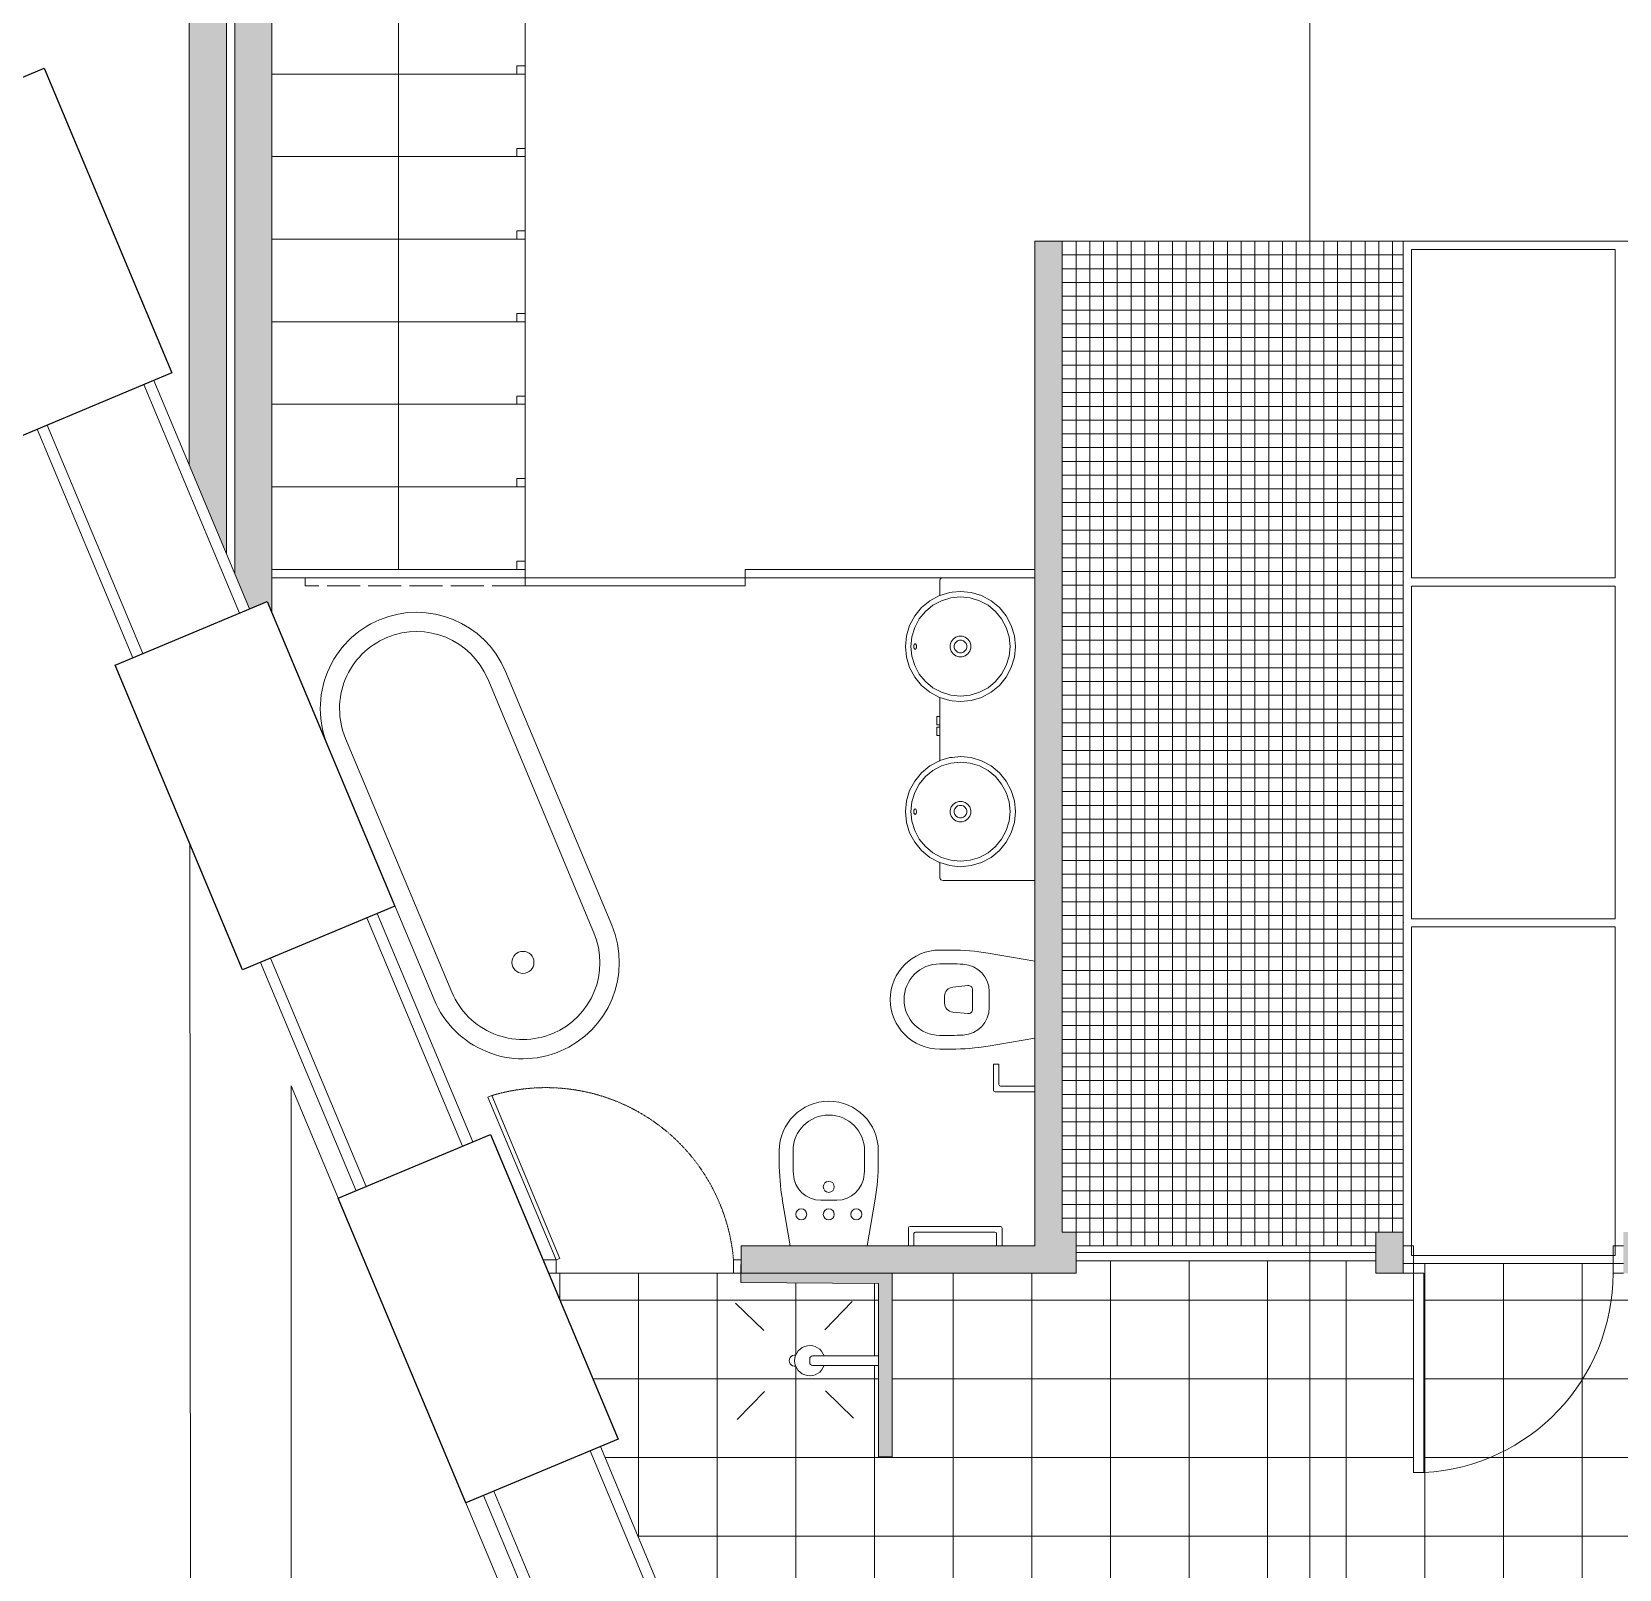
# Model space of a CAD drawing. Header units: millimetres. Extents: x 19901 to 56688, y 13732 to 29551.
# Drawn here: x 37925 to 38502, y 27742 to 28301 of the extents above; entities that cross this region are included whole.
import ezdxf

# ---------------------------------------------------------------- set-up
doc = ezdxf.new("R2010")
doc.units = ezdxf.units.MM
for name, pattern in [('ACAD_ISO02W100', [15, 12, -3]), ('ACAD_ISO03W100', [30, 12, -18]), ('TRATTEGGIATA2', [0.375, 0.25, -0.125])]:
    doc.linetypes.add(name, pattern=pattern)
doc.layers.get('0').update_dxf_attribs({"lineweight": 18})
for name, color, linetype, lineweight in [('A-FURN', 9, 'Continuous', 13), ('MURO', 1, 'Continuous', 25), ('pavimentazione esterna', 51, 'Continuous', 15), ('PROIEZIONI', 145, 'Continuous', 13), ('SEZIONI_medie_small_section', 2, 'Continuous', 9), ('vetro', 140, 'Continuous', 15), ('Wall', 7, 'Continuous', 20)]:
    doc.layers.add(name, color=color, linetype=linetype, lineweight=lineweight)
pattern_1 = [(180, (55605.046, 493.5), (-2e-15, -28.575), []), (270, (55605.046, 493.5), (28.575, -4e-15), [])]

msp = doc.modelspace()

# ---------------------------------------------------------------- hatches: boundary and pattern name
at = {"layer": 'pavimentazione esterna'}
h = msp.add_hatch(dxfattribs=at)
h.set_pattern_fill('ANSI37', color=256, scale=9, angle=135)
h.set_pattern_definition(pattern_1)
h.paths.add_polyline_path([(38182.96, 27846.25), (38182.99, 27849.61), (38180.21, 27849.61), (38115.76, 27849.61), (38113.06, 27849.61), (38138.3, 27789.34), (38131.85, 27786.63), (38166.61, 27703.62), (38173.06, 27706.32), (38219.41, 27595.63), (38212.96, 27592.93), (38230.34, 27551.42), (38237.94, 27782.86), (38232.94, 27782.86), (38232.94, 27816.14), (38213.15, 27816.14, -0.704719), (38202.82, 27815.9, -1.202589), (38202.82, 27819.83, -0.704719), (38213.15, 27819.58), (38232.94, 27819.58), (38232.94, 27845.86)])
h.paths.add_polyline_path([(38427.36, 27853.11), (38427.36, 27849.61), (38431.13, 27849.61), (38431.13, 27777.24, 0.399072), (38499.83, 27849.61), (38499.83, 27853.11)])
h.paths.add_polyline_path([(38230.34, 27551.42), (38247.72, 27509.91), (38254.17, 27512.62), (38278.46, 27454.61), (38557.89, 27454.61), (38557.89, 27551.42)])
h.paths.add_polyline_path([(38237.19, 27760.01), (38230.34, 27551.42), (38557.89, 27551.42), (38557.89, 27749.47)])
h.paths.add_polyline_path([(38356.39, 27734.68, -1), (38356.39, 27574.68, -1)], flags=16)
h.paths.add_polyline_path([(38356.39, 27723.77, -1), (38356.39, 27585.58, -1)], flags=0)
h = msp.add_hatch(dxfattribs=at)
h.set_pattern_fill('ANSI37', color=256, scale=9, angle=135)
h.set_pattern_definition(pattern_1)
h.paths.add_polyline_path([(38237.94, 27849.61), (38237.94, 27782.86), (38237.19, 27760.01), (38426.6, 27753.79), (38427.36, 27777.14), (38427.36, 27849.61), (38423.6, 27849.61), (38413.6, 27849.61), (38413.6, 27854.11), (38304.71, 27854.11), (38304.71, 27849.61)])
h = msp.add_hatch(dxfattribs=at)
h.set_pattern_fill('ANSI37', color=256, scale=9, angle=135)
h.set_pattern_definition(pattern_1)
h.paths.add_polyline_path([(38513.6, 27854.11), (38513.6, 27849.61), (38503.6, 27849.61), (38499.83, 27849.61, -0.399072), (38431.13, 27777.24), (38427.37, 27777.24), (38426.6, 27753.79), (38557.89, 27749.47), (38732.48, 27849.61), (38632.88, 27849.61), (38632.88, 27854.11)])
at = {"layer": 'Wall'}
h = msp.add_hatch(color=9, dxfattribs=at)
h.dxf.hatch_style = 1
h.paths.add_polyline_path([(38289.71, 27859.61), (38183.06, 27859.61), (38182.99, 27849.61), (38304.71, 27849.61), (38304.71, 27864.61), (38299.71, 27864.61), (38299.71, 28224.61), (38289.71, 28224.61)])
h.paths.add_polyline_path([(38732.48, 28544.61), (38732.48, 28423.08), (38742.48, 28423.08), (38742.48, 28543.08), (38752.48, 28543.08), (38752.48, 28423.08), (38762.48, 28423.08), (38762.48, 28574.61), (38185.72, 28574.61), (38185.72, 28544.61)])
h = msp.add_hatch(color=9, dxfattribs=at)
h.dxf.hatch_style = 1
h.paths.add_polyline_path([(37982.48, 28544.61), (37982.48, 28143.33), (37995.98, 28111.09), (37995.98, 28544.61)])
h.paths.add_polyline_path([(37998.98, 28544.61), (37998.98, 28103.93), (38004.39, 28091.02), (38010.84, 28093.73), (38012.48, 28089.81), (38012.48, 28544.61)])
h.paths.add_polyline_path([(38185.72, 28544.61), (38185.72, 28324.61), (38255.72, 28324.61), (38255.72, 28334.61), (38195.72, 28334.61), (38195.72, 28544.61)])
h.paths.add_polyline_path([(38375.72, 28544.61), (38375.72, 28334.61), (38330.72, 28334.61), (38330.72, 28324.61), (38385.72, 28324.61), (38385.72, 28544.61)])
h = msp.add_hatch(color=9, dxfattribs=at)
h.dxf.hatch_style = 1
h.paths.add_polyline_path([(38182.99, 27849.61), (38182.96, 27846.25), (38232.94, 27845.86), (38232.94, 27782.86), (38237.94, 27782.86), (38237.94, 27849.61)])
h.paths.add_polyline_path([(38413.6, 27864.61), (38413.6, 27849.61), (38423.6, 27849.61), (38423.6, 27864.61)])
h.paths.add_polyline_path([(38503.6, 27864.61), (38503.6, 27849.61), (38513.6, 27849.61), (38513.6, 27864.61)])

# ---------------------------------------------------------------- linework, layer by layer
at = {"color": 1}
for p, q in [((38104.53, 28285.35), (38012.48, 28285.35)), ((38104.53, 28288.35), (38101.53, 28288.35)), ((38101.53, 28288.35), (38101.53, 28285.35)), ((38101.53, 28285.35), (38104.53, 28285.35)), ((38104.53, 28285.35), (38104.53, 28288.35)), ((38104.53, 28255.35), (38012.48, 28255.35)), ((38104.53, 28258.35), (38101.53, 28258.35)), ((38101.53, 28258.35), (38101.53, 28255.35)), ((38101.53, 28255.35), (38104.53, 28255.35)), ((38104.53, 28255.35), (38104.53, 28258.35)), ((38104.53, 28228.35), (38101.53, 28228.35)), ((38101.53, 28228.35), (38101.53, 28225.35)), ((38104.53, 28225.35), (38104.53, 28228.35)), ((38104.53, 28225.35), (38012.48, 28225.35)), ((38101.53, 28225.35), (38104.53, 28225.35)), ((38104.53, 28198.35), (38101.53, 28198.35)), ((38101.53, 28198.35), (38101.53, 28195.35)), ((38104.53, 28195.35), (38104.53, 28198.35)), ((38104.53, 28195.35), (38012.48, 28195.35)), ((38101.53, 28195.35), (38104.53, 28195.35)), ((38104.53, 28168.35), (38101.53, 28168.35)), ((38101.53, 28168.35), (38101.53, 28165.35)), ((38104.53, 28165.35), (38104.53, 28168.35)), ((38104.53, 28165.35), (38012.48, 28165.35)), ((38101.53, 28165.35), (38104.53, 28165.35)), ((38104.53, 28135.35), (38012.48, 28135.35)), ((38104.53, 28138.35), (38101.53, 28138.35)), ((38101.53, 28138.35), (38101.53, 28135.35)), ((38101.53, 28135.35), (38104.53, 28135.35)), ((38104.53, 28135.35), (38104.53, 28138.35)), ((38104.53, 28105.35), (38012.48, 28105.35)), ((38104.53, 28108.35), (38101.53, 28108.35)), ((38101.53, 28108.35), (38101.53, 28105.35)), ((38101.53, 28105.35), (38104.53, 28105.35)), ((38104.53, 28105.35), (38104.53, 28108.35))]:
    msp.add_line(p, q, dxfattribs=at)
at = {"layer": 'A-FURN'}
for p, q in [((38304.71, 28224.61), (38304.71, 27864.61)), ((38309.71, 28224.61), (38309.71, 27859.61)), ((38314.71, 28224.61), (38314.71, 27859.61)), ((38319.71, 28224.61), (38319.71, 27859.61)), ((38324.71, 28224.61), (38324.71, 27859.61)), ((38329.71, 28224.61), (38329.71, 27859.61)), ((38334.71, 28224.61), (38334.71, 27859.61)), ((38339.71, 28224.61), (38339.71, 27859.61)), ((38344.71, 28224.61), (38344.71, 27859.61)), ((38349.71, 28224.61), (38349.71, 27859.61)), ((38354.71, 28224.61), (38354.71, 27859.61)), ((38359.71, 28224.61), (38359.71, 27859.61)), ((38364.71, 28224.61), (38364.71, 27859.61)), ((38369.71, 28224.61), (38369.71, 27859.61)), ((38374.71, 28224.61), (38374.71, 27859.61)), ((38379.71, 28224.61), (38379.71, 27859.61)), ((38384.71, 28224.61), (38384.71, 27859.61)), ((38389.71, 28224.61), (38389.71, 27859.61)), ((38394.71, 28224.61), (38394.71, 27859.61)), ((38399.71, 28224.61), (38399.71, 27859.61)), ((38404.71, 28224.61), (38404.71, 27859.61)), ((38409.71, 28224.61), (38409.71, 27859.61)), ((38414.71, 28224.61), (38414.71, 27864.61)), ((38419.71, 28224.61), (38419.71, 27864.61)), ((38299.71, 28219.61), (38423.6, 28219.61)), ((38299.71, 28214.61), (38423.6, 28214.61)), ((38299.71, 28209.61), (38423.6, 28209.61)), ((38299.71, 28204.61), (38423.6, 28204.61)), ((38299.71, 28199.61), (38423.6, 28199.61)), ((38299.71, 28194.61), (38423.6, 28194.61)), ((38299.71, 28189.61), (38423.6, 28189.61)), ((38299.71, 28184.61), (38423.6, 28184.61)), ((38299.71, 28179.61), (38423.6, 28179.61)), ((38299.71, 28174.61), (38423.6, 28174.61)), ((38299.71, 28169.61), (38423.6, 28169.61)), ((38299.71, 28164.61), (38423.6, 28164.61)), ((38299.71, 28159.61), (38423.6, 28159.61)), ((38299.71, 28154.61), (38423.6, 28154.61)), ((38299.71, 28149.61), (38423.6, 28149.61)), ((38299.71, 28144.61), (38423.6, 28144.61)), ((38299.71, 28139.61), (38423.6, 28139.61)), ((38299.71, 28134.61), (38423.6, 28134.61)), ((38299.71, 28129.61), (38423.6, 28129.61)), ((38299.71, 28124.61), (38423.6, 28124.61)), ((38299.71, 28119.61), (38423.6, 28119.61)), ((38299.71, 28114.61), (38423.6, 28114.61)), ((38012.47, 28105.35), (38077.52, 28105.35)), ((38299.71, 28109.61), (38423.6, 28109.61)), ((38255.31, 28101.82), (38255.21, 28101.49)), ((38255.21, 28101.49), (38255.21, 28095.87)), ((38255.56, 28102.1), (38255.31, 28101.82)), ((38255.96, 28102.29), (38255.56, 28102.1)), ((38256.41, 28102.35), (38255.96, 28102.29)), ((38289.71, 28102.35), (38256.41, 28102.35)), ((38289.71, 27992.35), (38289.71, 28102.35)), ((38299.71, 28104.61), (38423.6, 28104.61)), ((38299.71, 28099.61), (38423.6, 28099.61)), ((38251.6, 28093.98), (38248.57, 28091.49)), ((38255.06, 28095.83), (38251.6, 28093.98)), ((38255.21, 28095.87), (38255.06, 28095.83)), ((38299.71, 28094.61), (38423.6, 28094.61)), ((38246.09, 28088.46), (38244.24, 28085)), ((38248.57, 28091.49), (38246.09, 28088.46)), ((38299.71, 28089.61), (38423.6, 28089.61)), ((38051.57, 28087.08), (38051.57, 28087.08)), ((38244.24, 28085), (38243.1, 28081.25)), ((38299.71, 28084.61), (38423.6, 28084.61)), ((38243.1, 28081.25), (38242.71, 28077.35)), ((38242.71, 28077.35), (38243.1, 28073.45)), ((38299.71, 28079.61), (38423.6, 28079.61)), ((38243.1, 28073.45), (38244.24, 28069.69)), ((38299.71, 28074.61), (38423.6, 28074.61)), ((38129.54, 27973.37), (38090.92, 28065.61)), ((38136, 27976.07), (38097.37, 28068.31)), ((38244.24, 28069.69), (38246.09, 28066.24)), ((38246.09, 28066.24), (38248.57, 28063.21)), ((38299.71, 28069.61), (38423.6, 28069.61)), ((38299.71, 28064.61), (38423.6, 28064.61)), ((38248.57, 28063.21), (38251.6, 28060.72)), ((38251.6, 28060.72), (38255.06, 28058.87)), ((38255.06, 28058.87), (38255.21, 28058.82)), ((38255.21, 28058.82), (38255.21, 28035.87)), ((38299.71, 28059.61), (38423.6, 28059.61)), ((38299.71, 28054.61), (38423.6, 28054.61)), ((38255.21, 28051.88), (38254.11, 28051.88)), ((38254.11, 28051.88), (38254.11, 28048.88)), ((38254.11, 28048.88), (38255.21, 28048.88)), ((38255.21, 28048.03), (38254.11, 28048.03)), ((38254.11, 28048.03), (38254.11, 28045.03)), ((38255.21, 28048.88), (38255.21, 28051.88)), ((38255.21, 28048.88), (38255.21, 28048.03)), ((38255.21, 28045.03), (38255.21, 28048.03)), ((38299.71, 28049.61), (38423.6, 28049.61)), ((38077.89, 27951.74), (38039.26, 28043.98)), ((38254.11, 28045.03), (38255.21, 28045.03)), ((38299.71, 28044.61), (38423.6, 28044.61)), ((38071.43, 27949.04), (38032.81, 28041.27)), ((38251.6, 28033.98), (38255.06, 28035.83)), ((38255.06, 28035.83), (38255.21, 28035.87)), ((38299.71, 28039.61), (38423.6, 28039.61)), ((38246.09, 28028.46), (38248.57, 28031.49)), ((38248.57, 28031.49), (38251.6, 28033.98)), ((38299.71, 28034.61), (38423.6, 28034.61)), ((38243.1, 28021.25), (38244.24, 28025)), ((38244.24, 28025), (38246.09, 28028.46)), ((38299.71, 28029.61), (38423.6, 28029.61)), ((38299.71, 28024.61), (38423.6, 28024.61)), ((38242.71, 28017.35), (38243.1, 28021.25)), ((38299.71, 28019.61), (38423.6, 28019.61)), ((38243.1, 28013.45), (38242.71, 28017.35)), ((38244.24, 28009.69), (38243.1, 28013.45)), ((38299.71, 28014.61), (38423.6, 28014.61)), ((38246.09, 28006.24), (38244.24, 28009.69)), ((38299.71, 28009.61), (38423.6, 28009.61)), ((38248.57, 28003.21), (38246.09, 28006.24)), ((38251.6, 28000.72), (38248.57, 28003.21)), ((38299.71, 28004.61), (38423.6, 28004.61)), ((38255.06, 27998.87), (38251.6, 28000.72)), ((38255.21, 27998.82), (38255.06, 27998.87)), ((38255.21, 27998.82), (38255.21, 27993.21)), ((38255.21, 27993.21), (38255.21, 27998.82)), ((38299.71, 27999.61), (38423.6, 27999.61)), ((38255.21, 27993.21), (38255.31, 27992.88)), ((38255.31, 27992.88), (38255.21, 27993.21)), ((38255.31, 27992.88), (38255.56, 27992.6)), ((38255.56, 27992.6), (38255.31, 27992.88)), ((38255.56, 27992.6), (38255.96, 27992.41)), ((38255.96, 27992.41), (38255.56, 27992.6)), ((38255.96, 27992.41), (38256.41, 27992.35)), ((38256.41, 27992.35), (38255.96, 27992.41)), ((38256.41, 27992.35), (38289.71, 27992.35)), ((38289.71, 27992.35), (38256.41, 27992.35)), ((38299.71, 27994.61), (38423.6, 27994.61)), ((38299.71, 27989.61), (38423.6, 27989.61)), ((38299.71, 27984.61), (38423.6, 27984.61)), ((38299.71, 27979.61), (38423.6, 27979.61)), ((38299.71, 27974.61), (38423.6, 27974.61)), ((38299.71, 27969.61), (38423.6, 27969.61)), ((38289.71, 27935.05), (38289.71, 27963.05)), ((38299.71, 27964.61), (38423.6, 27964.61)), ((38299.71, 27959.61), (38423.6, 27959.61)), ((38299.71, 27954.61), (38423.6, 27954.61)), ((38299.71, 27949.61), (38423.6, 27949.61)), ((38299.71, 27944.61), (38423.6, 27944.61)), ((38299.71, 27939.61), (38423.6, 27939.61)), ((38299.71, 27934.61), (38423.6, 27934.61)), ((38117.23, 27930.27), (38117.23, 27930.27)), ((38299.71, 27929.61), (38423.6, 27929.61)), ((38274.71, 27916.18), (38274.71, 27925.58)), ((38274.71, 27925.58), (38276.71, 27925.58)), ((38276.71, 27918.18), (38276.71, 27925.58)), ((38299.71, 27924.61), (38423.6, 27924.61)), ((38289.71, 27915.58), (38275.31, 27915.58)), ((38289.71, 27917.58), (38277.31, 27917.58)), ((38299.71, 27919.61), (38423.6, 27919.61)), ((38299.71, 27914.61), (38423.6, 27914.61)), ((38299.71, 27909.61), (38423.6, 27909.61)), ((38299.71, 27904.61), (38423.6, 27904.61)), ((38299.71, 27899.61), (38423.6, 27899.61)), ((38299.71, 27894.61), (38423.6, 27894.61)), ((38299.71, 27889.61), (38423.6, 27889.61)), ((38299.71, 27884.61), (38423.6, 27884.61)), ((38299.71, 27879.61), (38423.6, 27879.61)), ((38299.71, 27874.61), (38423.6, 27874.61)), ((38299.71, 27869.61), (38423.6, 27869.61)), ((38243.82, 27859.61), (38243.82, 27866.01)), ((38244.42, 27866.61), (38277.22, 27866.61)), ((38245.82, 27859.61), (38245.82, 27864.01)), ((38246.42, 27864.61), (38275.22, 27864.61)), ((38275.82, 27864.01), (38275.82, 27859.61)), ((38277.82, 27866.01), (38277.82, 27859.61)), ((38299.71, 27864.61), (38423.6, 27864.61)), ((38200.86, 27859.61), (38228.86, 27859.61)), ((38214.86, 27859.61), (38214.86, 27859.61)), ((38214.86, 27859.61), (38214.86, 27859.61)), ((38214.86, 27859.61), (38214.86, 27859.61)), ((38214.86, 27859.61), (38214.86, 27859.61)), ((38214.86, 27859.61), (38214.86, 27859.61)), ((38214.86, 27859.61), (38214.86, 27859.61)), ((38214.86, 27859.61), (38214.86, 27859.61)), ((38214.86, 27859.61), (38214.86, 27859.61)), ((38214.86, 27859.61), (38214.86, 27859.61)), ((38214.86, 27859.61), (38214.86, 27859.61)), ((38214.86, 27859.61), (38214.86, 27859.61)), ((38214.86, 27859.61), (38214.86, 27859.61)), ((38214.86, 27859.61), (38214.86, 27859.61)), ((38214.86, 27859.61), (38214.86, 27859.61)), ((38214.86, 27859.61), (38214.86, 27859.61)), ((38214.86, 27859.61), (38214.86, 27859.61)), ((38214.86, 27859.61), (38214.86, 27859.61)), ((38214.86, 27859.61), (38214.86, 27859.61)), ((38214.86, 27859.61), (38214.86, 27859.61)), ((38214.86, 27859.61), (38214.86, 27859.61)), ((38214.86, 27859.61), (38214.86, 27859.61)), ((38214.86, 27859.61), (38214.86, 27859.61)), ((38214.86, 27859.61), (38214.86, 27859.61)), ((38214.86, 27859.61), (38214.86, 27859.61)), ((38214.86, 27859.61), (38214.86, 27859.61)), ((38214.86, 27859.61), (38214.86, 27859.61)), ((38214.86, 27859.61), (38214.86, 27859.61)), ((38214.86, 27859.61), (38214.86, 27859.61)), ((38214.86, 27859.61), (38214.86, 27859.61)), ((38214.86, 27859.61), (38214.86, 27859.61)), ((38214.86, 27859.61), (38214.86, 27859.61)), ((38214.86, 27859.61), (38214.86, 27859.61)), ((38214.86, 27859.61), (38214.86, 27859.61)), ((38214.86, 27859.61), (38214.86, 27859.61)), ((38214.86, 27859.61), (38214.86, 27859.61)), ((38214.86, 27859.61), (38214.86, 27859.61)), ((38214.86, 27859.61), (38214.86, 27859.61)), ((38214.86, 27859.61), (38214.86, 27859.61)), ((38214.86, 27859.61), (38214.86, 27859.61)), ((38214.86, 27859.61), (38214.86, 27859.61)), ((38214.86, 27859.61), (38214.86, 27859.61)), ((38214.86, 27859.61), (38214.86, 27859.61)), ((38214.86, 27859.61), (38214.86, 27859.61)), ((38214.86, 27859.61), (38214.86, 27859.61)), ((38214.86, 27859.61), (38214.86, 27859.61)), ((38214.86, 27859.61), (38214.86, 27859.61)), ((38214.86, 27859.61), (38214.86, 27859.61)), ((38214.86, 27859.61), (38214.86, 27859.61)), ((38214.86, 27859.61), (38214.86, 27859.61)), ((38214.86, 27859.61), (38214.86, 27859.61)), ((38214.86, 27859.61), (38214.86, 27859.61)), ((38304.71, 27859.61), (38413.6, 27859.61)), ((38181.02, 27838.76), (38191.21, 27828.83)), ((38213.43, 27829.11), (38223.35, 27839.3)), ((38207.94, 27817.14), (38207.94, 27818.58)), ((38232.94, 27819.58), (38208.94, 27819.58)), ((38232.94, 27816.14), (38232.94, 27819.58)), ((38232.94, 27816.14), (38208.94, 27816.14)), ((38181.56, 27796.43), (38191.49, 27806.61)), ((38223.9, 27796.97), (38213.71, 27806.9))]:
    msp.add_line(p, q, dxfattribs=at)
at = {"layer": 'A-FURN', "ltscale": 15}
for p, q in [((38255.21, 27967.05), (38259.38, 27967.05)), ((38255.21, 27962.05), (38259.38, 27962.05)), ((38272.75, 27965.93), (38289.71, 27963.05)), ((38256.94, 27947.8), (38256.94, 27950.3)), ((38259.91, 27953.59), (38265.42, 27954.13)), ((38267.07, 27945.47), (38267.07, 27952.64)), ((38273.16, 27946.16), (38273.16, 27951.94)), ((38265.42, 27943.97), (38259.91, 27944.52)), ((38255.21, 27936.05), (38259.38, 27936.05)), ((38272.75, 27932.18), (38289.71, 27935.05)), ((38255.21, 27931.05), (38259.38, 27931.05)), ((38196.86, 27894.11), (38196.86, 27889.95)), ((38201.86, 27894.11), (38201.86, 27889.95)), ((38227.86, 27894.11), (38227.86, 27889.95)), ((38232.86, 27894.11), (38232.86, 27889.95)), ((38197.98, 27876.58), (38200.86, 27859.61)), ((38211.97, 27876.17), (38217.75, 27876.17)), ((38231.73, 27876.58), (38228.86, 27859.61))]:
    msp.add_line(p, q, dxfattribs=at)
at = {"layer": 'A-FURN'}
for points in [[(38280.37, 28080.86), (38279.34, 28084.24), (38277.68, 28087.35), (38275.44, 28090.08), (38272.72, 28092.31), (38269.6, 28093.98), (38266.23, 28095), (38262.71, 28095.35), (38259.2, 28095), (38255.83, 28093.98), (38252.71, 28092.31), (38249.99, 28090.08), (38247.75, 28087.35), (38246.09, 28084.24), (38245.06, 28080.86), (38244.71, 28077.35), (38245.06, 28073.84), (38246.09, 28070.46), (38247.75, 28067.35), (38249.99, 28064.62), (38252.71, 28062.38), (38255.83, 28060.72), (38259.2, 28059.69), (38262.71, 28059.35), (38266.23, 28059.69), (38269.6, 28060.72), (38272.72, 28062.38), (38275.44, 28064.62), (38277.68, 28067.35), (38279.34, 28070.46), (38280.37, 28073.84), (38280.71, 28077.35)], [(38266.06, 28079.05), (38265.37, 28080), (38264.42, 28080.69), (38263.3, 28081.05), (38262.13, 28081.05), (38261.01, 28080.69), (38260.06, 28080), (38259.37, 28079.05), (38259.01, 28077.93), (38259.01, 28076.76), (38259.37, 28075.65), (38260.06, 28074.7), (38261.01, 28074.01), (38262.13, 28073.64), (38263.3, 28073.64), (38264.42, 28074.01), (38265.37, 28074.7), (38266.06, 28075.65), (38266.42, 28076.76), (38266.42, 28077.93)], [(38264.76, 28078.39), (38264.34, 28078.97), (38263.76, 28079.4), (38263.07, 28079.62), (38262.36, 28079.62), (38261.67, 28079.4), (38261.09, 28078.97), (38260.67, 28078.39), (38260.44, 28077.71), (38260.44, 28076.99), (38260.67, 28076.3), (38261.09, 28075.72), (38261.67, 28075.3), (38262.36, 28075.08), (38263.07, 28075.08), (38263.76, 28075.3), (38264.34, 28075.72), (38264.76, 28076.3), (38264.99, 28076.99), (38264.99, 28077.71)], [(38280.37, 28013.84), (38279.34, 28010.46), (38277.68, 28007.35), (38275.44, 28004.62), (38272.72, 28002.38), (38269.6, 28000.72), (38266.23, 27999.69), (38262.71, 27999.35), (38259.2, 27999.69), (38255.83, 28000.72), (38252.71, 28002.38), (38249.99, 28004.62), (38247.75, 28007.35), (38246.09, 28010.46), (38245.06, 28013.84), (38244.71, 28017.35), (38245.06, 28020.86), (38246.09, 28024.24), (38247.75, 28027.35), (38249.99, 28030.08), (38252.71, 28032.31), (38255.83, 28033.98), (38259.2, 28035), (38262.71, 28035.35), (38266.23, 28035), (38269.6, 28033.98), (38272.72, 28032.31), (38275.44, 28030.08), (38277.68, 28027.35), (38279.34, 28024.24), (38280.37, 28020.86), (38280.71, 28017.35)], [(38266.06, 28015.65), (38265.37, 28014.7), (38264.42, 28014.01), (38263.3, 28013.64), (38262.13, 28013.64), (38261.01, 28014.01), (38260.06, 28014.7), (38259.37, 28015.65), (38259.01, 28016.76), (38259.01, 28017.93), (38259.37, 28019.05), (38260.06, 28020), (38261.01, 28020.69), (38262.13, 28021.05), (38263.3, 28021.05), (38264.42, 28020.69), (38265.37, 28020), (38266.06, 28019.05), (38266.42, 28017.93), (38266.42, 28016.76)], [(38264.76, 28016.3), (38264.34, 28015.72), (38263.76, 28015.3), (38263.07, 28015.08), (38262.36, 28015.08), (38261.67, 28015.3), (38261.09, 28015.72), (38260.67, 28016.3), (38260.44, 28016.99), (38260.44, 28017.71), (38260.67, 28018.39), (38261.09, 28018.97), (38261.67, 28019.4), (38262.36, 28019.62), (38263.07, 28019.62), (38263.76, 28019.4), (38264.34, 28018.97), (38264.76, 28018.39), (38264.99, 28017.71), (38264.99, 28016.99)]]:
    msp.add_lwpolyline(points, close=True, dxfattribs=at)
for points in [[(38255.21, 28058.82), (38258.81, 28057.73), (38259.71, 28057.64), (38259.71, 28057.64), (38262.71, 28057.35), (38266.62, 28057.73), (38270.37, 28058.87), (38273.83, 28060.72), (38276.86, 28063.21), (38279.34, 28066.24), (38281.19, 28069.69), (38282.33, 28073.45), (38282.71, 28077.35), (38282.33, 28081.25), (38281.19, 28085), (38279.34, 28088.46), (38276.86, 28091.49), (38273.83, 28093.98), (38270.37, 28095.83), (38266.62, 28096.96), (38262.71, 28097.35), (38259.71, 28097.05), (38258.81, 28096.96), (38255.21, 28095.87)], [(38245.95, 28078.2), (38245.86, 28078.05), (38245.79, 28077.88), (38245.74, 28077.66), (38245.71, 28077.35), (38245.74, 28077.04), (38245.79, 28076.82), (38245.86, 28076.64), (38245.95, 28076.49), (38246.07, 28076.39), (38246.21, 28076.35), (38246.36, 28076.39)], [(38246.21, 28078.35), (38246.07, 28078.3), (38245.95, 28078.2)], [(38246.36, 28076.39), (38246.48, 28076.49), (38246.57, 28076.64), (38246.64, 28076.82), (38246.69, 28077.04), (38246.71, 28077.35), (38246.69, 28077.66), (38246.64, 28077.88), (38246.57, 28078.05), (38246.48, 28078.2), (38246.36, 28078.3), (38246.21, 28078.35)], [(38255.21, 28035.87), (38258.81, 28036.96), (38259.71, 28037.05), (38259.71, 28037.05), (38262.71, 28037.35), (38266.62, 28036.96), (38270.37, 28035.83), (38273.83, 28033.98), (38276.86, 28031.49), (38279.34, 28028.46), (38281.19, 28025), (38282.33, 28021.25), (38282.71, 28017.35), (38282.33, 28013.45), (38281.19, 28009.69), (38279.34, 28006.24), (38276.86, 28003.21), (38273.83, 28000.72), (38270.37, 27998.87), (38266.62, 27997.73), (38262.71, 27997.35), (38259.71, 27997.64), (38258.81, 27997.73), (38255.21, 27998.82)], [(38245.95, 28016.49), (38245.86, 28016.64), (38245.79, 28016.82), (38245.74, 28017.04), (38245.71, 28017.35), (38245.74, 28017.66), (38245.79, 28017.88), (38245.86, 28018.05), (38245.95, 28018.2), (38246.07, 28018.3), (38246.21, 28018.35), (38246.36, 28018.3)], [(38246.36, 28018.3), (38246.48, 28018.2), (38246.57, 28018.05), (38246.64, 28017.88), (38246.69, 28017.66), (38246.71, 28017.35), (38246.69, 28017.04), (38246.64, 28016.82), (38246.57, 28016.64), (38246.48, 28016.49), (38246.36, 28016.39), (38246.21, 28016.35)], [(38246.21, 28016.35), (38246.07, 28016.39), (38245.95, 28016.49)]]:
    msp.add_lwpolyline(points, dxfattribs=at)
msp.add_circle((38103.71, 27962.55), 4, dxfattribs=at)
at = {"layer": 'A-FURN', "ltscale": 15}
for centre in [(38214.86, 27881.02), (38204.85, 27871.02), (38214.86, 27871.02), (38224.86, 27871.02)]:
    msp.add_circle(centre, 2, dxfattribs=at)
at = {"layer": 'A-FURN'}
for centre, radius, start, end in [((38065.09, 28054.79), 35, 22.72079, 112.72079), ((38065.09, 28054.79), 35, 112.72079, 202.72079), ((38065.09, 28054.79), 28, 22.72079, 112.72079), ((38065.09, 28054.79), 28, 112.72079, 202.72079), ((38103.71, 27962.55), 28, 292.72079, 22.72079), ((38103.71, 27962.55), 35, 292.72079, 22.72079), ((38103.71, 27962.55), 28, 202.72079, 292.72079), ((38103.71, 27962.55), 35, 202.72079, 292.72079), ((38275.31, 27916.18), 0.6, 180, 270), ((38277.31, 27918.18), 0.6, 180, 270), ((38212.86, 27887.61), 20, 0, 0), ((38244.42, 27866.01), 0.6, 90, 180), ((38246.42, 27864.01), 0.6, 90, 180), ((38275.22, 27864.01), 0.6, 0, 90), ((38277.22, 27866.01), 0.6, 0, 90), ((38214.86, 27859.61), 0.00003, 207.46583, 270), ((38214.86, 27859.61), 0.00003, 90, 207.46583), ((38214.86, 27859.61), 0.00003, 27.46583, 90), ((38214.86, 27859.61), 0.00003, 270, 27.46583), ((38214.86, 27859.61), 0.00003, 270, 27.46583), ((38214.86, 27859.61), 0.00001, 27.46583, 90), ((38214.86, 27859.61), 0.00001, 270, 27.46583), ((38214.86, 27859.61), 0.00001, 207.46583, 270), ((38214.86, 27859.61), 0.00001, 90, 207.46583), ((38214.86, 27859.61), 0.00001, 270, 27.46583), ((38214.86, 27859.61), 0.00001, 27.46583, 90), ((38214.86, 27859.61), 0.00001, 270, 27.46583), ((38214.86, 27859.61), 0.00001, 27.46583, 90), ((38214.86, 27859.61), 0.00001, 270, 27.46583), ((38214.86, 27859.61), 0.00001, 207.46583, 270), ((38214.86, 27859.61), 0.00001, 207.46583, 270), ((38214.86, 27859.61), 0.00001, 207.46583, 270), ((38214.86, 27859.61), 0.00001, 90, 207.46583), ((38214.86, 27859.61), 0.00001, 207.46583, 270), ((38214.86, 27859.61), 0.00001, 90, 207.46583), ((38214.86, 27859.61), 0.00001, 90, 180), ((38214.86, 27859.61), 0.00001, 90, 180), ((38214.86, 27859.61), 0.00001, 180, 270), ((38214.86, 27859.61), 0.00001, 270, 0), ((38214.86, 27859.61), 0.00001, 0, 90), ((38214.86, 27859.61), 0.00001, 90, 180), ((38214.86, 27859.61), 0.00001, 180, 270), ((38214.86, 27859.61), 0.00001, 0, 90), ((38214.86, 27859.61), 0.00001, 270, 0), ((38214.86, 27859.61), 0.00001, 180, 270), ((38214.86, 27859.61), 0.00001, 270, 0), ((38214.86, 27859.61), 0.00001, 0, 90), ((38214.86, 27859.61), 0.00001, 90, 180), ((38214.86, 27859.61), 0.00001, 180, 270), ((38214.86, 27859.61), 0.00001, 90, 180), ((38214.86, 27859.61), 0.00001, 0, 90), ((38214.86, 27859.61), 0.00001, 270, 0), ((38214.86, 27859.61), 0.00001, 180, 270), ((38207.94, 27817.86), 5.48, 18.28705, 341.71295), ((38202.46, 27817.86), 2, 79.48969, 280.51031), ((38208.94, 27818.58), 1, 90, 180), ((38208.94, 27817.14), 1, 180, 270)]:
    msp.add_arc(centre, radius, start, end, dxfattribs=at)
at = {"layer": 'A-FURN', "ltscale": 15}
for centre, radius, start, end in [((38255.21, 27949.05), 18, 90, 270), ((38261.71, 27947.05), 20, 90, 90), ((38259.38, 27887.05), 80, 80.38235, 90), ((38255.21, 27949.05), 13, 90, 270), ((38259.38, 27887.05), 75, 86.66661, 90), ((38263.16, 27951.94), 10, 0, 86.66661), ((38260.24, 27950.3), 3.3, 95.63797, 180), ((38265.57, 27952.64), 1.5, 0, 95.63797), ((38260.24, 27947.8), 3.3, 180, 264.36203), ((38263.16, 27946.16), 10, 273.33339, 0), ((38265.57, 27945.47), 1.5, 264.36203, 0), ((38259.38, 28011.05), 75, 270, 273.33339), ((38259.38, 28011.05), 80, 270, 279.61765), ((38214.86, 27894.11), 18, 0, 180), ((38214.86, 27894.11), 13, 0, 180), ((38276.86, 27889.95), 80, 180, 189.61765), ((38276.86, 27889.95), 75, 180, 183.33339), ((38152.86, 27889.95), 75, 356.66661, 0), ((38152.86, 27889.95), 80, 350.38235, 0), ((38211.97, 27886.17), 10, 183.33339, 270), ((38217.75, 27886.17), 10, 270, 356.66661)]:
    msp.add_arc(centre, radius, start, end, dxfattribs=at)
at = {"layer": 'MURO'}
for p, q in [((37874.39, 28264.26), (37929.73, 28287.43)), ((37929.73, 28287.43), (37976.08, 28176.74)), ((37976.08, 28176.74), (37920.74, 28153.57)), ((37955.5, 28070.55), (38010.84, 28093.73)), ((38010.84, 28093.73), (38057.19, 27983.04)), ((38001.85, 27959.87), (37955.5, 28070.55)), ((38057.19, 27983.04), (38001.85, 27959.87)), ((38036.61, 27876.85), (38091.95, 27900.02)), ((38091.95, 27900.02), (38138.3, 27789.34)), ((38082.96, 27766.16), (38036.61, 27876.85)), ((38138.3, 27789.34), (38082.96, 27766.16))]:
    msp.add_line(p, q, dxfattribs=at)
at = {"layer": 'pavimentazione esterna'}
msp.add_line((38180.21, 27849.61), (38115.76, 27849.61), dxfattribs=at)
at = {"layer": 'PROIEZIONI'}
msp.add_line((38058.51, 28504.98), (38058.51, 28105.35), dxfattribs=at)
at = {"layer": 'SEZIONI_medie_small_section'}
msp.add_line((38389.71, 29032.55), (38389.71, 26602.73), dxfattribs=at)
at = {"layer": 'vetro'}
for p, q in [((37995.98, 28544.61), (37995.98, 28111.09)), ((37998.98, 28544.61), (37998.98, 28103.93)), ((38423.6, 27853.11), (38423.6, 28224.61)), ((38423.6, 28224.61), (38503.6, 28224.61)), ((38426.6, 28102.28), (38426.6, 28221.61)), ((38426.6, 28221.61), (38500.6, 28221.61)), ((38500.6, 28221.61), (38500.6, 28102.28)), ((37969.62, 28174.04), (38004.39, 28091.02)), ((37965.93, 28172.5), (38000.7, 28089.48)), ((37930.88, 28157.82), (37965.64, 28074.8)), ((37927.19, 28156.27), (37961.96, 28073.26)), ((38104.53, 28105.35), (38012.47, 28105.35)), ((38104.53, 28099.35), (38104.53, 28105.35)), ((38184.53, 28105.35), (38289.71, 28105.35)), ((38184.53, 28099.35), (38184.53, 28105.35)), ((38012.47, 28102.35), (38289.71, 28102.35)), ((38184.53, 28099.35), (38104.53, 28099.35)), ((38426.6, 28102.28), (38500.6, 28102.28)), ((38426.6, 27978.44), (38426.6, 28099.28)), ((38426.6, 28099.28), (38500.6, 28099.28)), ((38500.6, 28099.28), (38500.6, 27978.44)), ((38047.04, 27978.79), (38081.81, 27895.78)), ((38050.73, 27980.34), (38085.5, 27897.32)), ((38500.6, 27978.44), (38426.6, 27978.44)), ((38426.6, 27856.11), (38426.6, 27975.44)), ((38500.6, 27975.44), (38426.6, 27975.44)), ((38500.6, 27975.44), (38500.6, 27856.11)), ((38008.3, 27962.57), (38043.07, 27879.55)), ((38011.99, 27964.11), (38046.76, 27881.1)), ((38019.48, 27917.75), (38106.22, 27710.6)), ((38019.48, 27710.6), (38019.48, 27917.75)), ((38091, 27913.6), (38092.36, 27914.17)), ((38115.76, 27854.47), (38091, 27913.6)), ((38117.12, 27855.04), (38092.36, 27914.17)), ((38304.71, 27857.11), (38413.6, 27857.11)), ((38423.6, 27859.61), (38427.36, 27859.61)), ((38499.83, 27849.61), (38499.83, 27859.61)), ((38499.83, 27859.61), (38503.6, 27859.61)), ((38111.03, 27854.47), (38115.76, 27854.47)), ((38113.06, 27849.61), (38111.03, 27854.47)), ((38115.76, 27854.47), (38117.12, 27855.04)), ((38115.76, 27854.47), (38115.76, 27849.61)), ((38180.25, 27854.47), (38180.21, 27849.61)), ((38183.02, 27854.47), (38180.25, 27854.47)), ((38182.99, 27849.61), (38183.02, 27854.47)), ((38304.71, 27854.11), (38413.6, 27854.11)), ((38503.6, 27853.11), (38423.6, 27853.11)), ((38500.6, 27856.11), (38426.6, 27856.11)), ((38115.76, 27849.61), (38113.06, 27849.61)), ((38180.21, 27849.61), (38182.99, 27849.61)), ((38427.36, 27849.61), (38427.36, 27777.14)), ((38431.13, 27849.61), (38431.13, 27777.14)), ((38503.6, 27849.61), (38499.83, 27849.61)), ((38128.16, 27785.09), (38162.92, 27702.07)), ((38131.85, 27786.63), (38166.61, 27703.62)), ((38093.1, 27770.41), (38127.87, 27687.4)), ((38089.41, 27768.87), (38124.18, 27685.85))]:
    msp.add_line(p, q, dxfattribs=at)
at = {"layer": 'vetro', "linetype": 'ACAD_ISO02W100'}
for p, q in [((38024.53, 28099.35), (38024.53, 28102.35)), ((38024.53, 28102.35), (38104.53, 28102.35)), ((38104.53, 28099.35), (38024.53, 28099.35))]:
    msp.add_line(p, q, dxfattribs=at)
at = {"layer": 'vetro', "linetype": 'ACAD_ISO03W100'}
for p, q in [((38427.36, 27849.61), (38427.36, 27859.61)), ((38423.6, 27849.61), (38427.36, 27849.61)), ((38427.36, 27849.61), (38431.13, 27849.61)), ((38431.13, 27777.24), (38427.36, 27777.24))]:
    msp.add_line(p, q, dxfattribs=at)
at = {"layer": 'vetro', "linetype": 'TRATTEGGIATA2', "ltscale": 0.25}
msp.add_arc((38112.08, 27848.65), 68.42, 4.87475, 106.75195, dxfattribs=at)
at = {"layer": 'vetro', "ltscale": 0.25}
msp.add_arc((38427.36, 27849.61), 72.47, 272.97774, 0, dxfattribs=at)
at = {"layer": 'vetro'}
for p in [(38423.6, 28100.78), (38423.6, 28100.78), (38423.6, 27976.95), (38423.6, 27976.95)]:
    msp.add_point(p, dxfattribs=at)
at = {"layer": 'Wall'}
for p, q in [((37982.48, 28143.33), (37982.48, 28574.61)), ((38012.48, 28089.81), (38012.48, 28544.61)), ((38104.53, 28105.35), (38104.53, 28465.35)), ((38289.71, 28224.61), (38732.48, 28224.61)), ((38289.71, 27859.61), (38289.71, 28224.61)), ((38299.71, 27864.61), (38299.71, 28224.61)), ((38299.71, 28224.61), (38732.48, 28224.61)), ((38012.48, 28105.35), (38104.53, 28105.35)), ((37983.13, 27424.61), (37982.63, 28005.76)), ((38304.71, 27864.61), (38299.71, 27864.61)), ((38304.71, 27864.61), (38304.71, 27849.61)), ((38413.6, 27849.61), (38413.6, 27864.61)), ((38413.6, 27864.61), (38423.6, 27864.61)), ((38423.6, 27849.61), (38423.6, 27864.61)), ((38182.96, 27846.25), (38183.06, 27859.61)), ((38289.71, 27859.61), (38183.06, 27859.61)), ((38232.94, 27845.86), (38182.96, 27846.25)), ((38304.71, 27849.61), (38182.99, 27849.61)), ((38232.94, 27782.86), (38232.94, 27845.86)), ((38232.94, 27845.86), (38232.94, 27782.86)), ((38237.94, 27849.61), (38237.94, 27782.86)), ((38413.6, 27849.61), (38423.6, 27849.61)), ((38232.94, 27782.86), (38237.94, 27782.86))]:
    msp.add_line(p, q, dxfattribs=at)
at = {"layer": 'Wall', "color": 1}
for p, q in [((38012.48, 28105.35), (38012.48, 28435.35)), ((38015.48, 28105.35), (38012.48, 28105.35))]:
    msp.add_line(p, q, dxfattribs=at)

doc.saveas('drawing.dxf')
